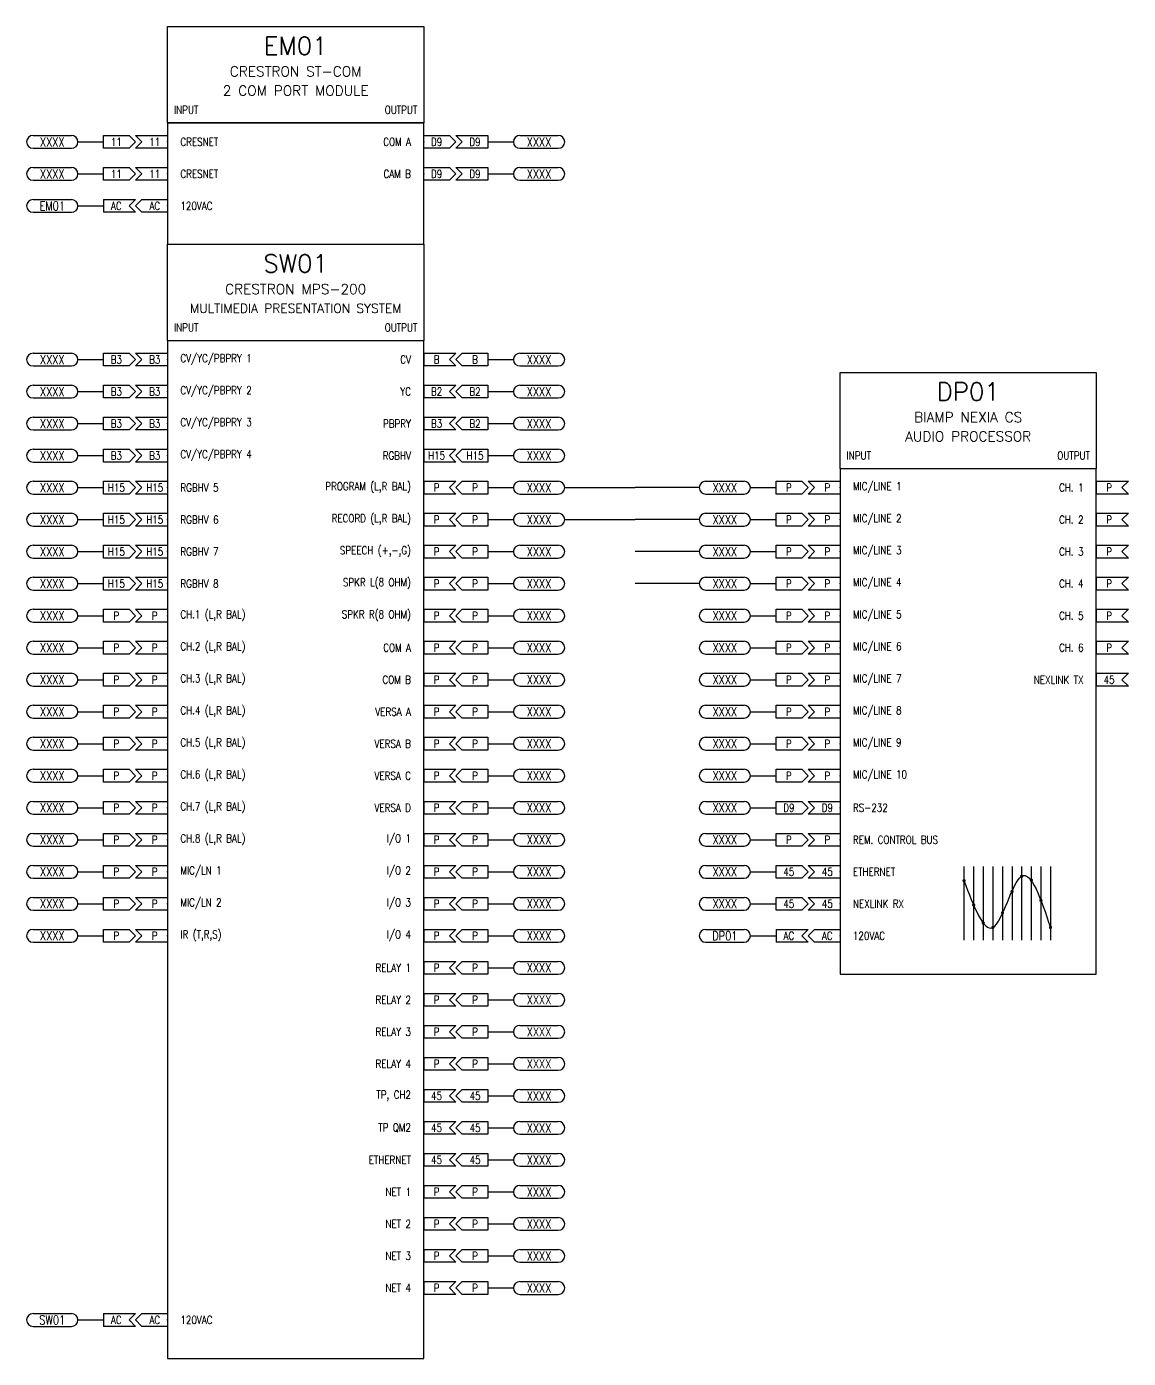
# Model space of a CAD drawing. Header units: inches. Extents: x -284 to 763, y -243 to 242.
# Drawn here: x 25.6 to 34.2, y 88.75 to 99.15 of the extents above; entities that cross this region are included whole.
import ezdxf
from ezdxf.enums import TextEntityAlignment as Align

# ---------------------------------------------------------------- set-up
doc = ezdxf.new("R2010")
doc.units = ezdxf.units.IN
doc.header["$MEASUREMENT"] = 0
for name, color, linetype in [('AUDIO', 1, 'Continuous'), ('Audio Termination', 2, 'Continuous'), ('AUDIO WIRENUMBER', 1, 'Continuous'), ('CONNECTORS', 2, 'Continuous'), ('Control Termination', 2, 'Continuous'), ('CONTROL WIRENUMBER', 5, 'Continuous'), ('DATA TERMINATION', 2, 'Continuous'), ('DATA WIRENUMBER', 21, 'Continuous'), ('DEVICE CONNECTORS', 2, 'Continuous'), ('DEVICES', 7, 'Continuous'), ('Power Termination', 2, 'Continuous'), ('POWER WIRENUMBER', 30, 'Continuous'), ('TEXT', 4, 'Continuous'), ('Video Termination', 2, 'Continuous'), ('VIDEO WIRENUMBER', 3, 'Continuous')]:
    doc.layers.add(name, color=color, linetype=linetype)
doc.styles.add('ROMANS', font='romans.shx', dxfattribs={"width": 0.8})

# ---------------------------------------------------------------- blocks, each defined once
blk = doc.blocks.new('WIRE NUMBER IN')
for p, q in [((-0.55, 0.05), (-0.25, 0.05)), ((-0.2, 0), (0, 0)), ((-0.55, -0.05), (-0.25, -0.05))]:
    blk.add_line(p, q)
for centre, start, end in [((-0.55, 0), 90, 270), ((-0.25, 0), 270, 90)]:
    blk.add_arc(centre, 0.05, start, end)
at = {"layer": 'TEXT', "style": 'ROMANS', "width": 0.8}
for tag, p in [('DEVIN', (-0.656, 0.097)), ('DEVOUT', (-0.65, -0.1))]:
    blk.add_attdef(tag, text='', height=0.07, dxfattribs=at).set_placement(p, align=Align.MIDDLE_RIGHT)
blk.add_attdef('WIRENUMBER', text='', height=0.07, dxfattribs=at).set_placement((-0.4, 0), align=Align.MIDDLE_CENTER)
blk = doc.blocks.new('WIRE NUMBER OUT')
for p, q in [((0, 0), (0.2, 0)), ((0.25, 0.05), (0.55, 0.05)), ((0.25, -0.05), (0.55, -0.05))]:
    blk.add_line(p, q)
for centre, start, end in [((0.25, 0), 90, 270), ((0.55, 0), 270, 90)]:
    blk.add_arc(centre, 0.05, start, end)
at = {"layer": 'TEXT', "style": 'ROMANS', "width": 0.8}
for tag, p in [('DEVOUT', (0.65, 0.1)), ('DEVIN', (0.65, -0.1))]:
    blk.add_attdef(tag, text='', height=0.07, dxfattribs=at).set_placement(p, align=Align.MIDDLE_LEFT)
blk.add_attdef('WIRENUMBER', text='', height=0.07, dxfattribs=at).set_placement((0.4, 0), align=Align.MIDDLE_CENTER)
blk = doc.blocks.new('D-FEMALE CONNECTOR LEFT')
at = {"layer": 'CONNECTORS'}
for p, q in [((-0.25, 0.05), (-0.2, 0)), ((-0.25, 0.05), (0, 0.05)), ((-0.2, 0), (-0.25, -0.05)), ((0, 0.05), (0, -0.05)), ((0, -0.05), (-0.25, -0.05))]:
    blk.add_line(p, q, dxfattribs=at)
at = {"layer": 'TEXT', "style": 'ROMANS', "width": 0.8}
blk.add_attdef('D-CONNECTOR', text='', height=0.0625, dxfattribs=at).set_placement((-0.1, 0), align=Align.MIDDLE_CENTER)
blk = doc.blocks.new('D-FEMALE CONNECTOR RIGHT')
at = {"layer": 'CONNECTORS'}
for p, q in [((0, 0.05), (0.25, 0.05)), ((0, 0.05), (0, -0.05)), ((0.25, 0.05), (0.2, 0)), ((0.25, -0.05), (0, -0.05)), ((0.2, 0), (0.25, -0.05))]:
    blk.add_line(p, q, dxfattribs=at)
at = {"layer": 'TEXT', "style": 'ROMANS', "width": 0.8}
blk.add_attdef('D-CONNECTOR', text='', height=0.0625, dxfattribs=at).set_placement((0.1, 0), align=Align.MIDDLE_CENTER)
blk = doc.blocks.new('D-MALE CONNECTOR LEFT')
at = {"layer": 'CONNECTORS'}
for p, q in [((-0.2, 0.05), (-0.25, 0)), ((-0.2, 0.05), (0, 0.05)), ((0, 0.05), (0, -0.05)), ((-0.25, 0), (-0.2, -0.05)), ((0, -0.05), (-0.2, -0.05))]:
    blk.add_line(p, q, dxfattribs=at)
at = {"layer": 'TEXT', "style": 'ROMANS', "width": 0.8}
blk.add_attdef('D-CONNECTOR', text='', height=0.0625, dxfattribs=at).set_placement((-0.1, 0), align=Align.MIDDLE_CENTER)
blk = doc.blocks.new('CRESTRON_MPS-200')
at = {"layer": 'CONNECTORS'}
for p in [(0, 7.8), (2, 7.8), (0, 7.55), (2, 7.55), (0, 7.3), (2, 7.3), (0, 7.05), (2, 7.05), (0, 6.8), (2, 6.8), (0, 6.55), (2, 6.55), (0, 6.3), (2, 6.3), (0, 6.05), (2, 6.05), (0, 5.8), (2, 5.8), (0, 5.55), (2, 5.55), (0, 5.3), (2, 5.3), (0, 5.05), (2, 5.05), (0, 4.8), (2, 4.8), (0, 4.55), (2, 4.55), (0, 4.3), (2, 4.3), (0, 4.05), (2, 4.05), (0, 3.8), (2, 3.8), (0, 3.55), (2, 3.55), (0, 3.3), (2, 3.3), (2, 3.05), (2, 2.8), (2, 2.55), (2, 2.3), (2, 2.05), (2, 1.8), (2, 1.55), (2, 1.3), (2, 1.05), (2, 0.8), (2, 0.55), (0, 0.3)]:
    blk.add_point(p, dxfattribs=at)
at = {"layer": 'DEVICES'}
for p, q in [((0, 7.95), (0, 8.7)), ((0, 8.7), (2, 8.7)), ((2, 8.7), (2, 7.95)), ((0, 7.95), (0, 0)), ((0, 7.95), (2, 7.95)), ((0, 7.95), (2, 7.95)), ((2, 0), (2, 7.95)), ((0, 0), (2, 0))]:
    blk.add_line(p, q, dxfattribs=at)
at = {"layer": 'DEVICE CONNECTORS'}
for name, p, values in [('D-FEMALE CONNECTOR LEFT', (0, 7.8), {'D-CONNECTOR': 'B3'}), ('D-FEMALE CONNECTOR RIGHT', (2, 7.8), {'D-CONNECTOR': 'B'}), ('D-FEMALE CONNECTOR LEFT', (0, 7.55), {'D-CONNECTOR': 'B3'}), ('D-FEMALE CONNECTOR RIGHT', (2, 7.55), {'D-CONNECTOR': 'B2'}), ('D-FEMALE CONNECTOR LEFT', (0, 7.3), {'D-CONNECTOR': 'B3'}), ('D-FEMALE CONNECTOR RIGHT', (2, 7.3), {'D-CONNECTOR': 'B3'}), ('D-FEMALE CONNECTOR LEFT', (0, 7.05), {'D-CONNECTOR': 'B3'}), ('D-FEMALE CONNECTOR RIGHT', (2, 7.05), {'D-CONNECTOR': 'H15'}), ('D-FEMALE CONNECTOR LEFT', (0, 6.8), {'D-CONNECTOR': 'H15'}), ('D-FEMALE CONNECTOR RIGHT', (2, 6.8), {'D-CONNECTOR': 'P'}), ('D-FEMALE CONNECTOR LEFT', (0, 6.55), {'D-CONNECTOR': 'H15'}), ('D-FEMALE CONNECTOR RIGHT', (2, 6.55), {'D-CONNECTOR': 'P'}), ('D-FEMALE CONNECTOR LEFT', (0, 6.3), {'D-CONNECTOR': 'H15'}), ('D-FEMALE CONNECTOR RIGHT', (2, 6.3), {'D-CONNECTOR': 'P'}), ('D-FEMALE CONNECTOR LEFT', (0, 6.05), {'D-CONNECTOR': 'H15'}), ('D-FEMALE CONNECTOR RIGHT', (2, 6.05), {'D-CONNECTOR': 'P'}), ('D-FEMALE CONNECTOR LEFT', (0, 5.8), {'D-CONNECTOR': 'P'}), ('D-FEMALE CONNECTOR RIGHT', (2, 5.8), {'D-CONNECTOR': 'P'}), ('D-FEMALE CONNECTOR LEFT', (0, 5.55), {'D-CONNECTOR': 'P'}), ('D-FEMALE CONNECTOR RIGHT', (2, 5.55), {'D-CONNECTOR': 'P'}), ('D-FEMALE CONNECTOR LEFT', (0, 5.3), {'D-CONNECTOR': 'P'}), ('D-FEMALE CONNECTOR RIGHT', (2, 5.3), {'D-CONNECTOR': 'P'}), ('D-FEMALE CONNECTOR LEFT', (0, 5.05), {'D-CONNECTOR': 'P'}), ('D-FEMALE CONNECTOR RIGHT', (2, 5.05), {'D-CONNECTOR': 'P'}), ('D-FEMALE CONNECTOR LEFT', (0, 4.8), {'D-CONNECTOR': 'P'}), ('D-FEMALE CONNECTOR RIGHT', (2, 4.8), {'D-CONNECTOR': 'P'}), ('D-FEMALE CONNECTOR LEFT', (0, 4.55), {'D-CONNECTOR': 'P'}), ('D-FEMALE CONNECTOR RIGHT', (2, 4.55), {'D-CONNECTOR': 'P'}), ('D-FEMALE CONNECTOR LEFT', (0, 4.3), {'D-CONNECTOR': 'P'}), ('D-FEMALE CONNECTOR RIGHT', (2, 4.3), {'D-CONNECTOR': 'P'}), ('D-FEMALE CONNECTOR LEFT', (0, 4.05), {'D-CONNECTOR': 'P'}), ('D-FEMALE CONNECTOR RIGHT', (2, 4.05), {'D-CONNECTOR': 'P'}), ('D-FEMALE CONNECTOR LEFT', (0, 3.8), {'D-CONNECTOR': 'P'}), ('D-FEMALE CONNECTOR RIGHT', (2, 3.8), {'D-CONNECTOR': 'P'}), ('D-FEMALE CONNECTOR LEFT', (0, 3.55), {'D-CONNECTOR': 'P'}), ('D-FEMALE CONNECTOR RIGHT', (2, 3.55), {'D-CONNECTOR': 'P'}), ('D-FEMALE CONNECTOR LEFT', (0, 3.3), {'D-CONNECTOR': 'P'}), ('D-FEMALE CONNECTOR RIGHT', (2, 3.3), {'D-CONNECTOR': 'P'}), ('D-FEMALE CONNECTOR RIGHT', (2, 3.05), {'D-CONNECTOR': 'P'}), ('D-FEMALE CONNECTOR RIGHT', (2, 2.8), {'D-CONNECTOR': 'P'}), ('D-FEMALE CONNECTOR RIGHT', (2, 2.55), {'D-CONNECTOR': 'P'}), ('D-FEMALE CONNECTOR RIGHT', (2, 2.3), {'D-CONNECTOR': 'P'}), ('D-FEMALE CONNECTOR RIGHT', (2, 2.05), {'D-CONNECTOR': '45'}), ('D-FEMALE CONNECTOR RIGHT', (2, 1.8), {'D-CONNECTOR': '45'}), ('D-FEMALE CONNECTOR RIGHT', (2, 1.55), {'D-CONNECTOR': '45'}), ('D-FEMALE CONNECTOR RIGHT', (2, 1.3), {'D-CONNECTOR': 'P'}), ('D-FEMALE CONNECTOR RIGHT', (2, 1.05), {'D-CONNECTOR': 'P'}), ('D-FEMALE CONNECTOR RIGHT', (2, 0.8), {'D-CONNECTOR': 'P'}), ('D-FEMALE CONNECTOR RIGHT', (2, 0.55), {'D-CONNECTOR': 'P'}), ('D-MALE CONNECTOR LEFT', (0, 0.3), {'D-CONNECTOR': 'AC'})]:
    blk.add_blockref(name, p, dxfattribs=at).add_auto_attribs(values)
at = {"layer": 'TEXT', "char_height": 0.0625, "style": 'ROMANS'}
for s, width, insert, attachment_point in [('INPUT', 0.8, (0.05, 8.05), 4), ('OUTPUT', 1.35, (1.95, 8.05), 6), ('CV/YC/PBPRY 1', 0.8, (0.1, 7.8), 4), ('CV', 1.35, (1.9, 7.8), 6), ('CV/YC/PBPRY 2', 0.8, (0.1, 7.55), 4), ('YC', 1.35, (1.9, 7.55), 6), ('CV/YC/PBPRY 3', 0.8, (0.1, 7.3), 4), ('PBPRY', 1.35, (1.9, 7.3), 6), ('CV/YC/PBPRY 4', 0.8, (0.1, 7.05), 4), ('RGBHV', 1.35, (1.9, 7.05), 6), ('RGBHV 5', 0.8, (0.1, 6.8), 4), ('PROGRAM (L,R BAL)', 1.35, (1.9, 6.8), 6), ('RGBHV 6', 0.8, (0.1, 6.55), 4), ('RECORD (L,R BAL)', 1.35, (1.9, 6.55), 6), ('SPEECH (+,-,G)', 1.35, (1.9, 6.3), 6), ('RGBHV 7', 0.8, (0.1, 6.3), 4), ('RGBHV 8', 0.8, (0.1, 6.05), 4), ('SPKR L(8 OHM)', 1.35, (1.9, 6.05), 6), ('CH.1 (L,R BAL)', 0.8, (0.1, 5.8), 4), ('SPKR R(8 OHM)', 1.35, (1.9, 5.8), 6), ('CH.2 (L,R BAL)', 0.8, (0.1, 5.55), 4), ('COM A', 1.35, (1.9, 5.55), 6), ('CH.3 (L,R BAL)', 0.8, (0.1, 5.3), 4), ('COM B', 1.35, (1.9, 5.3), 6), ('CH.4 (L,R BAL)', 0.8, (0.1, 5.05), 4), ('VERSA A', 1.35, (1.9, 5.05), 6), ('CH.5 (L,R BAL)', 0.8, (0.1, 4.8), 4), ('VERSA B', 1.35, (1.9, 4.8), 6), ('CH.6 (L,R BAL)', 0.8, (0.1, 4.55), 4), ('VERSA C', 1.35, (1.9, 4.55), 6), ('CH.7 (L,R BAL)', 0.8, (0.1, 4.3), 4), ('VERSA D', 1.35, (1.9, 4.3), 6), ('CH.8 (L,R BAL)', 0.8, (0.1, 4.05), 4), ('I/O 1', 1.35, (1.9, 4.05), 6), ('MIC/LN 1', 0.8, (0.1, 3.8), 4), ('I/O 2', 1.35, (1.9, 3.8), 6), ('MIC/LN 2', 0.8, (0.1, 3.55), 4), ('I/O 3', 1.35, (1.9, 3.55), 6), ('IR (T,R,S)', 0.8, (0.1, 3.3), 4), ('I/O 4', 1.35, (1.9, 3.3), 6), ('RELAY 1', 1.35, (1.9, 3.05), 6), ('RELAY 2', 1.35, (1.9, 2.8), 6), ('RELAY 3', 1.35, (1.9, 2.55), 6), ('RELAY 4', 1.35, (1.9, 2.3), 6), ('TP, CH2', 1.35, (1.9, 2.05), 6), ('TP QM2', 1.35, (1.9, 1.8), 6), ('ETHERNET', 1.35, (1.9, 1.55), 6), ('NET 1', 1.35, (1.9, 1.3), 6), ('NET 2', 1.35, (1.9, 1.05), 6), ('NET 3', 1.35, (1.9, 0.8), 6), ('NET 4', 1.35, (1.9, 0.55), 6), ('120VAC', 0.8, (0.1, 0.3), 4)]:
    blk.add_mtext_dynamic_manual_height_columns(s, width=width, gutter_width=0.391, heights=[0], dxfattribs=dict(at, insert=insert, attachment_point=attachment_point))
at = {"layer": 'TEXT', "style": 'ROMANS'}
for tag, height, p in [('DEVICEID', 0.14, (1, 8.55)), ('MAKEMODEL', 0.0781, (1, 8.35)), ('DESCRIPTION', 0.0781, (1, 8.2))]:
    blk.add_attdef(tag, text='', height=height, dxfattribs=at).set_placement(p, align=Align.MIDDLE_CENTER)
blk = doc.blocks.new('T-MALE CONNECTOR OUT RIGHT')
at = {"layer": 'CONNECTORS'}
for p, q in [((0.1, 0.05), (0.05, 0)), ((0.05, 0), (0.1, -0.05)), ((0.1, 0.05), (0.3, 0.05)), ((0.3, 0.05), (0.3, -0.05)), ((0.3, -0.05), (0.1, -0.05))]:
    blk.add_line(p, q, dxfattribs=at)
at = {"layer": 'TEXT', "style": 'ROMANS', "width": 0.8}
blk.add_attdef('T-CONNECTOR-MALE', text='', height=0.0625, dxfattribs=at).set_placement((0.2, 0), align=Align.MIDDLE_CENTER)
blk = doc.blocks.new('T-MALE CONNECTOR IN LEFT')
at = {"layer": 'CONNECTORS'}
for p, q in [((-0.3, -0.05), (-0.3, 0.05)), ((-0.3, 0.05), (-0.1, 0.05)), ((-0.1, 0.05), (-0.05, 0)), ((-0.05, 0), (-0.1, -0.05)), ((-0.1, -0.05), (-0.3, -0.05))]:
    blk.add_line(p, q, dxfattribs=at)
at = {"layer": 'TEXT', "style": 'ROMANS', "width": 0.8}
blk.add_attdef('T-CONNECTOR-MALE', text='', height=0.0625, dxfattribs=at).set_placement((-0.2, 0), align=Align.MIDDLE_CENTER)
blk = doc.blocks.new('TERMINATION CONNECTOR-FEMALE-IN LEFT')
at = {"layer": 'CONNECTORS'}
for p, q in [((-0.25, 0.05), (0, 0.05)), ((-0.25, 0.05), (-0.25, -0.05)), ((0, 0.05), (-0.05, 0)), ((-0.05, 0), (0, -0.05)), ((0, -0.05), (-0.25, -0.05))]:
    blk.add_line(p, q, dxfattribs=at)
at = {"layer": 'TEXT', "style": 'ROMANS', "width": 0.8}
blk.add_attdef('T-CONNECTOR-FEMALE', text='', height=0.0625, dxfattribs=at).set_placement((-0.15, 0), align=Align.MIDDLE_CENTER)
blk = doc.blocks.new('D-MALE CONNECTOR RIGHT')
at = {"layer": 'CONNECTORS'}
for p, q in [((0, -0.05), (0, 0.05)), ((0, 0.05), (0.2, 0.05)), ((0.2, 0.05), (0.25, 0)), ((0.25, 0), (0.2, -0.05)), ((0.2, -0.05), (0, -0.05))]:
    blk.add_line(p, q, dxfattribs=at)
at = {"layer": 'TEXT', "style": 'ROMANS', "width": 0.8}
blk.add_attdef('D-CONNECTOR', text='', height=0.0625, dxfattribs=at).set_placement((0.1, 0), align=Align.MIDDLE_CENTER)
blk = doc.blocks.new('CRESTRON_ST-COM')
at = {"layer": 'CONNECTORS'}
for p in [(0, 0.8), (2, 0.8), (0, 0.55), (2, 0.55), (0, 0.3)]:
    blk.add_point(p, dxfattribs=at)
at = {"layer": 'DEVICES'}
for p, q in [((0, 0.95), (0, 1.7)), ((0, 1.7), (2, 1.7)), ((2, 1.7), (2, 0.95)), ((0, 0.95), (0, 0)), ((2, 0.95), (0, 0.95)), ((0, 0.95), (2, 0.95)), ((2, 0), (2, 0.95)), ((0, 0), (2, 0))]:
    blk.add_line(p, q, dxfattribs=at)
at = {"layer": 'DEVICE CONNECTORS'}
for name, p, values in [('D-FEMALE CONNECTOR LEFT', (0, 0.8), {'D-CONNECTOR': '11'}), ('D-MALE CONNECTOR RIGHT', (2, 0.8), {'D-CONNECTOR': 'D9'}), ('D-FEMALE CONNECTOR LEFT', (0, 0.55), {'D-CONNECTOR': '11'}), ('D-MALE CONNECTOR RIGHT', (2, 0.55), {'D-CONNECTOR': 'D9'}), ('D-MALE CONNECTOR LEFT', (0, 0.3), {'D-CONNECTOR': 'AC'})]:
    blk.add_blockref(name, p, dxfattribs=at).add_auto_attribs(values)
at = {"layer": 'TEXT', "char_height": 0.0625, "style": 'ROMANS'}
for s, width, insert, attachment_point in [('INPUT', 0.8, (0.05, 1.05), 4), ('OUTPUT', 1.35, (1.95, 1.05), 6), ('CRESNET', 0.8, (0.1, 0.8), 4), ('COM A', 1.35, (1.9, 0.8), 6), ('CRESNET', 0.8, (0.1, 0.55), 4), ('CAM B', 1.35, (1.9, 0.55), 6), ('120VAC', 0.8, (0.1, 0.3), 4)]:
    blk.add_mtext_dynamic_manual_height_columns(s, width=width, gutter_width=0.391, heights=[0], dxfattribs=dict(at, insert=insert, attachment_point=attachment_point))
at = {"layer": 'TEXT', "style": 'ROMANS'}
for tag, height, p in [('DEVICEID', 0.14, (1, 1.55)), ('MAKEMODEL', 0.0781, (1, 1.35)), ('DESCRIPTION', 0.0781, (1, 1.2))]:
    blk.add_attdef(tag, text='', height=height, dxfattribs=at).set_placement(p, align=Align.MIDDLE_CENTER)
blk = doc.blocks.new('TERMINATION CONNECTOR-FEMALE-OUT RIGHT')
at = {"layer": 'CONNECTORS'}
for p, q in [((0, 0.05), (0.05, 0)), ((0, 0.05), (0.25, 0.05)), ((0.05, 0), (0, -0.05)), ((0.25, 0.05), (0.25, -0.05)), ((0.25, -0.05), (0, -0.05))]:
    blk.add_line(p, q, dxfattribs=at)
at = {"layer": 'TEXT', "style": 'ROMANS', "width": 0.8}
blk.add_attdef('T-CONNECTOR-FEMALE', text='', height=0.0625, dxfattribs=at).set_placement((0.15, 0), align=Align.MIDDLE_CENTER)
blk = doc.blocks.new('BIAMP_NEXIA CS')
at = {"ltscale": 0.5}
for p, q in [((0.967, 0.84), (0.967, 0.265)), ((1.042, 0.84), (1.042, 0.265)), ((1.117, 0.84), (1.117, 0.265)), ((1.192, 0.84), (1.192, 0.265)), ((1.267, 0.84), (1.267, 0.265)), ((1.342, 0.84), (1.342, 0.265)), ((1.417, 0.84), (1.417, 0.265)), ((1.492, 0.84), (1.492, 0.265)), ((1.567, 0.84), (1.567, 0.265)), ((1.642, 0.84), (1.642, 0.265))]:
    blk.add_line(p, q, dxfattribs=at)
at = {"ltscale": 0.5, "const_width": 0.0125}
for points in [[(0.961, 0.731, 1), (0.974, 0.731, 1)], [(1.411, 0.765, 1), (1.424, 0.765, 1)], [(1.486, 0.735, 1), (1.499, 0.735, 1)], [(1.336, 0.646, 1), (1.349, 0.646, 1)], [(1.036, 0.541, 1), (1.049, 0.541, 1)], [(1.561, 0.577, 1), (1.574, 0.577, 1)], [(1.261, 0.479, 1), (1.274, 0.479, 1)], [(1.111, 0.4, 1), (1.124, 0.4, 1)], [(1.186, 0.365, 1), (1.199, 0.365, 1)], [(1.636, 0.365, 1), (1.649, 0.365, 1)]]:
    blk.add_lwpolyline(points, format="xyb", close=True, dxfattribs=at)
at = {"ltscale": 0.5}
blk.add_spline([(0.967, 0.731), (1.192, 0.365), (1.417, 0.765), (1.642, 0.365)], degree=3, dxfattribs=at)
at = {"layer": 'CONNECTORS'}
for p in [(0, 3.8), (2, 3.8), (0, 3.55), (2, 3.55), (0, 3.3), (2, 3.3), (0, 3.05), (2, 3.05), (0, 2.8), (2, 2.8), (0, 2.55), (2, 2.55), (0, 2.3), (2, 2.3), (0, 2.05), (0, 1.8), (0, 1.55), (0, 1.3), (0, 1.05), (0, 0.8), (0, 0.55), (0, 0.3)]:
    blk.add_point(p, dxfattribs=at)
at = {"layer": 'DEVICES'}
for p, q in [((0, 3.95), (0, 4.7)), ((0, 4.7), (2, 4.7)), ((2, 4.7), (2, 3.95)), ((0, 3.95), (0, 0)), ((0, 3.95), (2, 3.95)), ((0, 3.95), (2, 3.95)), ((2, 0), (2, 3.95)), ((0, 0), (2, 0))]:
    blk.add_line(p, q, dxfattribs=at)
at = {"layer": 'DEVICE CONNECTORS'}
for name, p, values in [('D-FEMALE CONNECTOR LEFT', (0, 3.8), {'D-CONNECTOR': 'P'}), ('D-FEMALE CONNECTOR RIGHT', (2, 3.8), {'D-CONNECTOR': 'P'}), ('D-FEMALE CONNECTOR LEFT', (0, 3.55), {'D-CONNECTOR': 'P'}), ('D-FEMALE CONNECTOR RIGHT', (2, 3.55), {'D-CONNECTOR': 'P'}), ('D-FEMALE CONNECTOR LEFT', (0, 3.3), {'D-CONNECTOR': 'P'}), ('D-FEMALE CONNECTOR RIGHT', (2, 3.3), {'D-CONNECTOR': 'P'}), ('D-FEMALE CONNECTOR LEFT', (0, 3.05), {'D-CONNECTOR': 'P'}), ('D-FEMALE CONNECTOR RIGHT', (2, 3.05), {'D-CONNECTOR': 'P'}), ('D-FEMALE CONNECTOR LEFT', (0, 2.8), {'D-CONNECTOR': 'P'}), ('D-FEMALE CONNECTOR RIGHT', (2, 2.8), {'D-CONNECTOR': 'P'}), ('D-FEMALE CONNECTOR LEFT', (0, 2.55), {'D-CONNECTOR': 'P'}), ('D-FEMALE CONNECTOR RIGHT', (2, 2.55), {'D-CONNECTOR': 'P'}), ('D-FEMALE CONNECTOR LEFT', (0, 2.3), {'D-CONNECTOR': 'P'}), ('D-FEMALE CONNECTOR RIGHT', (2, 2.3), {'D-CONNECTOR': '45'}), ('D-FEMALE CONNECTOR LEFT', (0, 2.05), {'D-CONNECTOR': 'P'}), ('D-FEMALE CONNECTOR LEFT', (0, 1.8), {'D-CONNECTOR': 'P'}), ('D-FEMALE CONNECTOR LEFT', (0, 1.55), {'D-CONNECTOR': 'P'}), ('D-FEMALE CONNECTOR LEFT', (0, 1.3), {'D-CONNECTOR': 'D9'}), ('D-FEMALE CONNECTOR LEFT', (0, 1.05), {'D-CONNECTOR': 'P'}), ('D-FEMALE CONNECTOR LEFT', (0, 0.8), {'D-CONNECTOR': '45'}), ('D-FEMALE CONNECTOR LEFT', (0, 0.55), {'D-CONNECTOR': '45'}), ('D-MALE CONNECTOR LEFT', (0, 0.3), {'D-CONNECTOR': 'AC'})]:
    blk.add_blockref(name, p, dxfattribs=at).add_auto_attribs(values)
at = {"layer": 'TEXT', "char_height": 0.0625, "style": 'ROMANS'}
for s, width, insert, attachment_point in [('INPUT', 0.8, (0.05, 4.05), 4), ('OUTPUT', 1.35, (1.95, 4.05), 6), ('MIC/LINE 1', 0.8, (0.1, 3.8), 4), ('CH. 1', 1.35, (1.9, 3.8), 6), ('MIC/LINE 2', 0.8, (0.1, 3.55), 4), ('CH. 2', 1.35, (1.9, 3.55), 6), ('MIC/LINE 3', 0.8, (0.1, 3.3), 4), ('CH. 3', 1.35, (1.9, 3.3), 6), ('MIC/LINE 4', 0.8, (0.1, 3.05), 4), ('CH. 4', 1.35, (1.9, 3.05), 6), ('MIC/LINE 5', 0.8, (0.1, 2.8), 4), ('CH. 5', 1.35, (1.9, 2.8), 6), ('MIC/LINE 6', 0.8, (0.1, 2.55), 4), ('CH. 6', 1.35, (1.9, 2.55), 6), ('MIC/LINE 7', 0.8, (0.1, 2.3), 4), ('NEXLINK TX', 1.35, (1.9, 2.3), 6), ('MIC/LINE 8', 0.8, (0.1, 2.05), 4), ('MIC/LINE 9', 0.8, (0.1, 1.8), 4), ('MIC/LINE 10', 0.8, (0.1, 1.55), 4), ('RS-232', 0.8, (0.1, 1.3), 4), ('REM. CONTROL BUS', 0.8, (0.1, 1.05), 4), ('ETHERNET', 0.8, (0.1, 0.8), 4), ('NEXLINK RX', 0.8, (0.1, 0.55), 4), ('120VAC', 0.8, (0.1, 0.3), 4)]:
    blk.add_mtext_dynamic_manual_height_columns(s, width=width, gutter_width=0.391, heights=[0], dxfattribs=dict(at, insert=insert, attachment_point=attachment_point))
at = {"layer": 'TEXT', "style": 'ROMANS'}
for tag, height, p in [('DEVICEID', 0.14, (1, 4.55)), ('MAKEMODEL', 0.0781, (1, 4.35)), ('DESCRIPTION', 0.0781, (1, 4.2))]:
    blk.add_attdef(tag, text='', height=height, dxfattribs=at).set_placement(p, align=Align.MIDDLE_CENTER)

msp = doc.modelspace()

# ---------------------------------------------------------------- linework, layer by layer
at = {"layer": 'AUDIO'}
for p, q in [((29.8, 95.55), (30.35, 95.55)), ((30.85, 95.55), (30.35, 95.55)), ((29.8, 95.3), (30.35, 95.3)), ((30.85, 95.3), (30.35, 95.3)), ((30.85, 95.05), (30.35, 95.05)), ((30.85, 94.8), (30.35, 94.8))]:
    msp.add_line(p, q, dxfattribs=at)

# ---------------------------------------------------------------- block references
for name, p, values in [('CRESTRON_ST-COM', (26.7, 97.45), {'DEVICEID': 'EM01', 'MAKEMODEL': 'CRESTRON ST-COM', 'DESCRIPTION': '2 COM PORT MODULE'}), ('BIAMP_NEXIA CS', (31.95, 91.75), {'DEVICEID': 'DP01', 'MAKEMODEL': 'BIAMP NEXIA CS', 'DESCRIPTION': 'AUDIO PROCESSOR'})]:
    msp.add_blockref(name, p).add_auto_attribs(values)
ref = msp.add_blockref('CRESTRON_MPS-200', (26.7, 88.75))
ref.add_attrib('DEVICEID', 'SW01', dxfattribs={"layer": 'TEXT', "height": 0.14, "style": 'ROMANS'}).set_placement((27.7, 97.3), align=Align.MIDDLE_CENTER)
ref.add_attrib('MAKEMODEL', 'CRESTRON MPS-200', dxfattribs={"layer": 'TEXT', "height": 0.0781, "style": 'ROMANS'}).set_placement((27.7, 97.1), align=Align.MIDDLE_CENTER)
ref.add_attrib('DESCRIPTION', 'MULTIMEDIA PRESENTATION SYSTEM', dxfattribs={"layer": 'TEXT', "height": 0.07, "style": 'ROMANS'}).set_placement((27.7, 96.95), align=Align.MIDDLE_CENTER)
at = {"layer": 'Audio Termination'}
for name, p in [('T-MALE CONNECTOR OUT RIGHT', (28.9, 95.55)), ('T-MALE CONNECTOR IN LEFT', (31.75, 95.55)), ('T-MALE CONNECTOR OUT RIGHT', (28.9, 95.3)), ('T-MALE CONNECTOR IN LEFT', (31.75, 95.3)), ('T-MALE CONNECTOR OUT RIGHT', (28.9, 95.05)), ('T-MALE CONNECTOR IN LEFT', (31.75, 95.05)), ('T-MALE CONNECTOR OUT RIGHT', (28.9, 94.8)), ('T-MALE CONNECTOR IN LEFT', (31.75, 94.8)), ('T-MALE CONNECTOR IN LEFT', (26.5, 94.55)), ('T-MALE CONNECTOR OUT RIGHT', (28.9, 94.55)), ('T-MALE CONNECTOR IN LEFT', (31.75, 94.55)), ('T-MALE CONNECTOR IN LEFT', (26.5, 94.3)), ('T-MALE CONNECTOR IN LEFT', (31.75, 94.3)), ('T-MALE CONNECTOR IN LEFT', (26.5, 94.05)), ('T-MALE CONNECTOR IN LEFT', (31.75, 94.05)), ('T-MALE CONNECTOR IN LEFT', (26.5, 93.8)), ('T-MALE CONNECTOR IN LEFT', (31.75, 93.8)), ('T-MALE CONNECTOR IN LEFT', (26.5, 93.55)), ('T-MALE CONNECTOR IN LEFT', (31.75, 93.55)), ('T-MALE CONNECTOR IN LEFT', (26.5, 93.3)), ('T-MALE CONNECTOR IN LEFT', (31.75, 93.3)), ('T-MALE CONNECTOR IN LEFT', (26.5, 93.05)), ('T-MALE CONNECTOR IN LEFT', (26.5, 92.8)), ('T-MALE CONNECTOR IN LEFT', (26.5, 92.55)), ('T-MALE CONNECTOR IN LEFT', (26.5, 92.3))]:
    msp.add_blockref(name, p, dxfattribs=at).add_auto_attribs({'T-CONNECTOR-MALE': 'P'})
at = {"layer": 'AUDIO WIRENUMBER'}
for name, p in [('WIRE NUMBER OUT', (29.2, 95.55)), ('WIRE NUMBER IN', (31.45, 95.55)), ('WIRE NUMBER OUT', (29.2, 95.3)), ('WIRE NUMBER IN', (31.45, 95.3)), ('WIRE NUMBER OUT', (29.2, 95.05)), ('WIRE NUMBER IN', (31.45, 95.05)), ('WIRE NUMBER OUT', (29.2, 94.8)), ('WIRE NUMBER IN', (31.45, 94.8)), ('WIRE NUMBER IN', (26.2, 94.55)), ('WIRE NUMBER OUT', (29.2, 94.55)), ('WIRE NUMBER IN', (31.45, 94.55)), ('WIRE NUMBER IN', (26.2, 94.3)), ('WIRE NUMBER IN', (31.45, 94.3)), ('WIRE NUMBER IN', (26.2, 94.05)), ('WIRE NUMBER IN', (31.45, 94.05)), ('WIRE NUMBER IN', (26.2, 93.8)), ('WIRE NUMBER IN', (31.45, 93.8)), ('WIRE NUMBER IN', (26.2, 93.55)), ('WIRE NUMBER IN', (31.45, 93.55)), ('WIRE NUMBER IN', (26.2, 93.3)), ('WIRE NUMBER IN', (31.45, 93.3)), ('WIRE NUMBER IN', (26.2, 93.05)), ('WIRE NUMBER IN', (26.2, 92.8)), ('WIRE NUMBER IN', (26.2, 92.55)), ('WIRE NUMBER IN', (26.2, 92.3))]:
    msp.add_blockref(name, p, dxfattribs=at).add_auto_attribs({'WIRENUMBER': 'XXXX'})
at = {"layer": 'Control Termination'}
for name, p, values in [('T-MALE CONNECTOR IN LEFT', (26.5, 98.25), {'T-CONNECTOR-MALE': '11'}), ('TERMINATION CONNECTOR-FEMALE-OUT RIGHT', (28.95, 98.25), {'T-CONNECTOR-FEMALE': 'D9'}), ('T-MALE CONNECTOR IN LEFT', (26.5, 98), {'T-CONNECTOR-MALE': '11'}), ('TERMINATION CONNECTOR-FEMALE-OUT RIGHT', (28.95, 98), {'T-CONNECTOR-FEMALE': 'D9'}), ('T-MALE CONNECTOR OUT RIGHT', (28.9, 94.3), {'T-CONNECTOR-MALE': 'P'}), ('T-MALE CONNECTOR OUT RIGHT', (28.9, 94.05), {'T-CONNECTOR-MALE': 'P'}), ('T-MALE CONNECTOR OUT RIGHT', (28.9, 93.8), {'T-CONNECTOR-MALE': 'P'}), ('T-MALE CONNECTOR OUT RIGHT', (28.9, 93.55), {'T-CONNECTOR-MALE': 'P'}), ('T-MALE CONNECTOR OUT RIGHT', (28.9, 93.3), {'T-CONNECTOR-MALE': 'P'}), ('T-MALE CONNECTOR OUT RIGHT', (28.9, 93.05), {'T-CONNECTOR-MALE': 'P'}), ('T-MALE CONNECTOR IN LEFT', (31.75, 93.05), {'T-CONNECTOR-MALE': 'D9'}), ('T-MALE CONNECTOR OUT RIGHT', (28.9, 92.8), {'T-CONNECTOR-MALE': 'P'}), ('T-MALE CONNECTOR IN LEFT', (31.75, 92.8), {'T-CONNECTOR-MALE': 'P'}), ('T-MALE CONNECTOR OUT RIGHT', (28.9, 92.55), {'T-CONNECTOR-MALE': 'P'}), ('T-MALE CONNECTOR OUT RIGHT', (28.9, 92.3), {'T-CONNECTOR-MALE': 'P'}), ('T-MALE CONNECTOR IN LEFT', (26.5, 92.05), {'T-CONNECTOR-MALE': 'P'}), ('T-MALE CONNECTOR OUT RIGHT', (28.9, 92.05), {'T-CONNECTOR-MALE': 'P'}), ('T-MALE CONNECTOR OUT RIGHT', (28.9, 91.8), {'T-CONNECTOR-MALE': 'P'}), ('T-MALE CONNECTOR OUT RIGHT', (28.9, 91.55), {'T-CONNECTOR-MALE': 'P'}), ('T-MALE CONNECTOR OUT RIGHT', (28.9, 91.3), {'T-CONNECTOR-MALE': 'P'}), ('T-MALE CONNECTOR OUT RIGHT', (28.9, 91.05), {'T-CONNECTOR-MALE': 'P'}), ('T-MALE CONNECTOR OUT RIGHT', (28.9, 90.8), {'T-CONNECTOR-MALE': '45'}), ('T-MALE CONNECTOR OUT RIGHT', (28.9, 90.55), {'T-CONNECTOR-MALE': '45'}), ('T-MALE CONNECTOR OUT RIGHT', (28.9, 90.05), {'T-CONNECTOR-MALE': 'P'}), ('T-MALE CONNECTOR OUT RIGHT', (28.9, 89.8), {'T-CONNECTOR-MALE': 'P'}), ('T-MALE CONNECTOR OUT RIGHT', (28.9, 89.55), {'T-CONNECTOR-MALE': 'P'}), ('T-MALE CONNECTOR OUT RIGHT', (28.9, 89.3), {'T-CONNECTOR-MALE': 'P'})]:
    msp.add_blockref(name, p, dxfattribs=at).add_auto_attribs(values)
at = {"layer": 'CONTROL WIRENUMBER'}
for name, p in [('WIRE NUMBER IN', (26.2, 98.25)), ('WIRE NUMBER OUT', (29.2, 98.25)), ('WIRE NUMBER IN', (26.2, 98)), ('WIRE NUMBER OUT', (29.2, 98)), ('WIRE NUMBER OUT', (29.2, 94.3)), ('WIRE NUMBER OUT', (29.2, 94.05)), ('WIRE NUMBER OUT', (29.2, 93.8)), ('WIRE NUMBER OUT', (29.2, 93.55)), ('WIRE NUMBER OUT', (29.2, 93.3)), ('WIRE NUMBER OUT', (29.2, 93.05)), ('WIRE NUMBER IN', (31.45, 93.05)), ('WIRE NUMBER OUT', (29.2, 92.8)), ('WIRE NUMBER IN', (31.45, 92.8)), ('WIRE NUMBER OUT', (29.2, 92.55)), ('WIRE NUMBER OUT', (29.2, 92.3)), ('WIRE NUMBER IN', (26.2, 92.05)), ('WIRE NUMBER OUT', (29.2, 92.05)), ('WIRE NUMBER OUT', (29.2, 91.8)), ('WIRE NUMBER OUT', (29.2, 91.55)), ('WIRE NUMBER OUT', (29.2, 91.3)), ('WIRE NUMBER OUT', (29.2, 91.05)), ('WIRE NUMBER OUT', (29.2, 90.8)), ('WIRE NUMBER OUT', (29.2, 90.55)), ('WIRE NUMBER OUT', (29.2, 90.05)), ('WIRE NUMBER OUT', (29.2, 89.8)), ('WIRE NUMBER OUT', (29.2, 89.55)), ('WIRE NUMBER OUT', (29.2, 89.3))]:
    msp.add_blockref(name, p, dxfattribs=at).add_auto_attribs({'WIRENUMBER': 'XXXX'})
at = {"layer": 'DATA TERMINATION'}
for name, p in [('T-MALE CONNECTOR IN LEFT', (31.75, 92.55)), ('T-MALE CONNECTOR IN LEFT', (31.75, 92.3)), ('T-MALE CONNECTOR OUT RIGHT', (28.9, 90.3))]:
    msp.add_blockref(name, p, dxfattribs=at).add_auto_attribs({'T-CONNECTOR-MALE': '45'})
at = {"layer": 'DATA WIRENUMBER'}
for name, p in [('WIRE NUMBER IN', (31.45, 92.55)), ('WIRE NUMBER IN', (31.45, 92.3)), ('WIRE NUMBER OUT', (29.2, 90.3))]:
    msp.add_blockref(name, p, dxfattribs=at).add_auto_attribs({'WIRENUMBER': 'XXXX'})
at = {"layer": 'Power Termination'}
for p in [(26.45, 97.75), (31.7, 92.05), (26.45, 89.05)]:
    msp.add_blockref('TERMINATION CONNECTOR-FEMALE-IN LEFT', p, dxfattribs=at).add_auto_attribs({'T-CONNECTOR-FEMALE': 'AC'})
at = {"layer": 'POWER WIRENUMBER'}
for p, values in [((26.2, 97.75), {'WIRENUMBER': 'EM01'}), ((31.45, 92.05), {'WIRENUMBER': 'DP01'}), ((26.2, 89.05), {'WIRENUMBER': 'SW01'})]:
    msp.add_blockref('WIRE NUMBER IN', p, dxfattribs=at).add_auto_attribs(values)
at = {"layer": 'Video Termination'}
for name, p, values in [('T-MALE CONNECTOR IN LEFT', (26.5, 96.55), {'T-CONNECTOR-MALE': 'B3'}), ('T-MALE CONNECTOR OUT RIGHT', (28.9, 96.55), {'T-CONNECTOR-MALE': 'B'}), ('T-MALE CONNECTOR IN LEFT', (26.5, 96.3), {'T-CONNECTOR-MALE': 'B3'}), ('T-MALE CONNECTOR OUT RIGHT', (28.9, 96.3), {'T-CONNECTOR-MALE': 'B2'}), ('T-MALE CONNECTOR IN LEFT', (26.5, 96.05), {'T-CONNECTOR-MALE': 'B3'}), ('T-MALE CONNECTOR OUT RIGHT', (28.9, 96.05), {'T-CONNECTOR-MALE': 'B2'}), ('T-MALE CONNECTOR IN LEFT', (26.5, 95.8), {'T-CONNECTOR-MALE': 'B3'}), ('T-MALE CONNECTOR OUT RIGHT', (28.9, 95.8), {'T-CONNECTOR-MALE': 'H15'}), ('T-MALE CONNECTOR IN LEFT', (26.5, 95.55), {'T-CONNECTOR-MALE': 'H15'}), ('T-MALE CONNECTOR IN LEFT', (26.5, 95.3), {'T-CONNECTOR-MALE': 'H15'}), ('T-MALE CONNECTOR IN LEFT', (26.5, 95.05), {'T-CONNECTOR-MALE': 'H15'}), ('T-MALE CONNECTOR IN LEFT', (26.5, 94.8), {'T-CONNECTOR-MALE': 'H15'})]:
    msp.add_blockref(name, p, dxfattribs=at).add_auto_attribs(values)
at = {"layer": 'VIDEO WIRENUMBER'}
for name, p in [('WIRE NUMBER IN', (26.2, 96.55)), ('WIRE NUMBER OUT', (29.2, 96.55)), ('WIRE NUMBER IN', (26.2, 96.3)), ('WIRE NUMBER OUT', (29.2, 96.3)), ('WIRE NUMBER IN', (26.2, 96.05)), ('WIRE NUMBER OUT', (29.2, 96.05)), ('WIRE NUMBER IN', (26.2, 95.8)), ('WIRE NUMBER OUT', (29.2, 95.8)), ('WIRE NUMBER IN', (26.2, 95.55)), ('WIRE NUMBER IN', (26.2, 95.3)), ('WIRE NUMBER IN', (26.2, 95.05)), ('WIRE NUMBER IN', (26.2, 94.8))]:
    msp.add_blockref(name, p, dxfattribs=at).add_auto_attribs({'WIRENUMBER': 'XXXX'})

doc.saveas('drawing.dxf')
